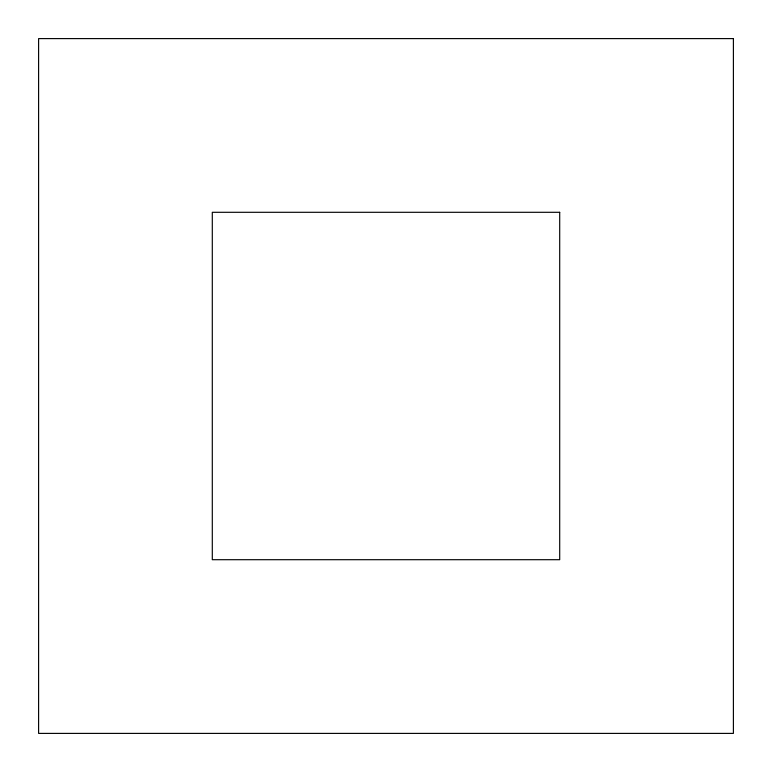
<?xml version="1.0" encoding="UTF-8"?>
<svg xmlns="http://www.w3.org/2000/svg" width="772" height="772" viewBox="0 0 772 772"><rect width="100%" height="100%" fill="white"/><g stroke="black" fill="none" stroke-linecap="round" stroke-linejoin="round"><path stroke-width="1.16" d="M733.4 38.6L38.6 38.6L38.6 733.4L733.4 733.4L733.4 38.6M559.7 212.3L212.3 212.3L212.3 559.7L559.7 559.7L559.7 212.3"/></g></svg>
